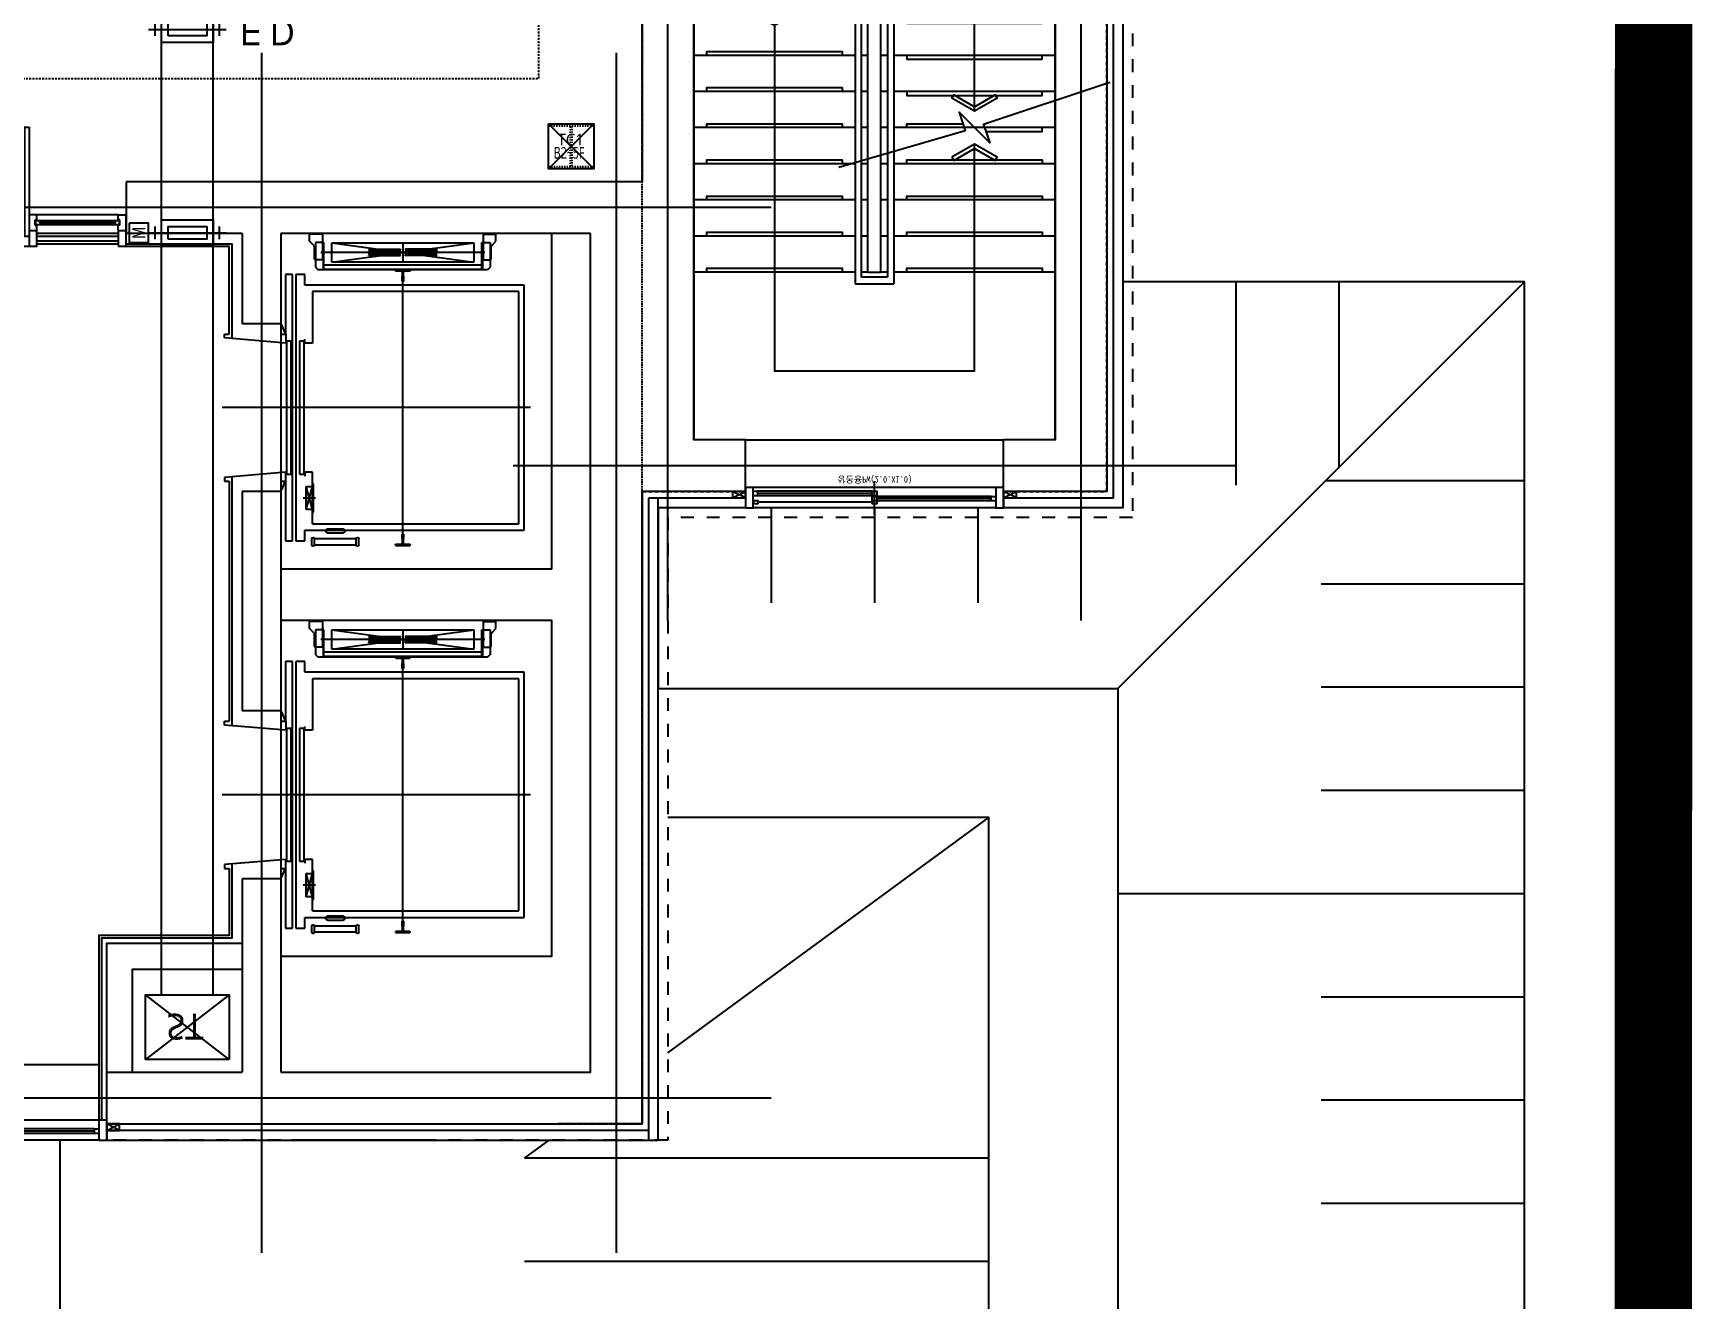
# Model space of a CAD drawing. Header units: millimetres. Extents: x 13515 to 183937, y -33900 to -660.
# Drawn here: x 121826.3 to 122027.7, y -20873.1 to -20719.5 of the extents above; entities that cross this region are included whole.
import ezdxf
from ezdxf.enums import TextEntityAlignment as Align

# ---------------------------------------------------------------- set-up
doc = ezdxf.new("R2010")
doc.units = ezdxf.units.MM
doc.header["$LTSCALE"] = 100
doc.header["$MEASUREMENT"] = 0
doc.header["$PDSIZE"] = -10
for name, pattern in [('-HID', [2.5, 1.5, -1]), ('HID', [2.5, 1.5, -1]), ('HIDDEN', [2, 1, -1]), ('HIDDEN2', [0.1875, 0.125, -0.0625])]:
    doc.linetypes.add(name, pattern=pattern)
doc.layers.get('0').update_dxf_attribs({"linetype": 'CONTINUOUS'})
doc.layers.get('Defpoints').update_dxf_attribs({"color": 171, "linetype": 'CONTINUOUS'})
for name, color, linetype in [('000사면검토', 252, 'CONTINUOUS'), ('CON', 2, 'CONTINUOUS'), ('DOOR', 4, 'CONTINUOUS'), ('DOOR ELE', 253, 'CONTINUOUS'), ('DOOR(OPEN ELE)', 5, 'CONTINUOUS'), ('ELE9', 9, 'CONTINUOUS'), ('ELEV', 253, 'CONTINUOUS'), ('HID', 8, 'HIDDEN'), ('HID-CON', 251, '-HID'), ('STAIR', 4, 'CONTINUOUS'), ('STAIR(ETC)', 8, 'CONTINUOUS'), ('STEEL', 5, 'CONTINUOUS'), ('SYM(STAIR)', 251, 'CONTINUOUS'), ('WIN', 4, 'CONTINUOUS'), ('WIN-ETC', 1, 'CONTINUOUS'), ('WIN-G', 252, 'CONTINUOUS'), ('WIN2', 5, 'CONTINUOUS'), ('계단-논슬립', 252, 'CONTINUOUS')]:
    doc.layers.add(name, color=color, linetype=linetype)
doc.layers.add('기계 전기 소방', color=254, linetype='CONTINUOUS', plot=False)
doc.styles.add('CGS', font='cgse', dxfattribs={"bigfont": 'cgs'})
doc.styles.add('TE', font='malgun_0.ttf')
doc.styles.add('나눔바른고딕', font='NanumBarunGothic.ttf')
doc.styles.add('돋움체', font='')
doc.styles.add('돋음', font='', dxfattribs={"height": 3})
doc.styles.get('돋움체').set_extended_font_data('DotumChe')
doc.styles.get('돋음').set_extended_font_data('Dotum')
doc.dimstyles.new('NDIM 1200', dxfattribs={"dimscale": 75, "dimtxt": 3, "dimasz": 1, "dimexe": 2, "dimexo": 2, "dimgap": 1, "dimtad": 1, "dimdec": 0, "dimdsep": 46, "dimtxsty": 'CGS', "dimblk": 'DOT0', "dimcen": 1, "dimdle": 8, "dimclrd": 256, "dimclre": 256, "dimclrt": 256, "dimadec": 0, "dimazin": 0, "dimtfac": 1, "dimtdec": 0, "dimtix": 1, "dimtmove": 2, "dimatfit": 3, "dimldrblk": 'DOT0', "dimfxl": 1, "dimtolj": 1, "dimtzin": 0, "dimlwd": -1, "dimlwe": -1, "dimarcsym": 0})

# ---------------------------------------------------------------- blocks, each defined once
blk = doc.blocks.new('사면검토-20220706')
at = {"layer": '000사면검토', "linetype": 'Continuous'}
for p, q in [((5000, 6125), (5000, 4550)), ((5800, 6125), (5800, 4688)), ((7237, 4583), (5695, 4583)), ((1400, 4375), (1400, 3638)), ((2200, 4375), (2200, 3638)), ((3000, 4375), (3000, 3638)), ((3800, 4375), (3800, 3638)), ((7237, 3783), (5662, 3783)), ((7237, 2983), (5662, 2983)), ((7237, 2183), (5662, 2183)), ((7237, 1383), (4087, 1383)), ((7237, 583), (5662, 583)), ((7237, -217), (5662, -217)), ((3087, -665), (-513, -665)), ((7237, -1017), (5662, -1017)), ((3087, -1465), (-513, -1465))]:
    blk.add_line(p, q, dxfattribs=at)
for points in [[(8234, -8769), (8236, -5619), (7237, -5618), (7237, 6125), (4125, 6125), (4125, 4375), (525, 4375), (525, 2975), (4087, 2975), (4087, -8766), (8236, -8769)], [(4087, 2975), (7237, 6125)], [(-4113, -10265), (3087, -10265), (3087, 1975), (600, 1975)], [(600, 151), (3087, 1975)], [(-4113, -525), (-4113, -10260)], [(-513, -665), (-322, -525)]]:
    blk.add_lwpolyline(points, dxfattribs=at)
blk = doc.blocks.new('TC1-HID')
at = {"layer": 'Defpoints', "ltscale": 0.1}
for p, q in [((-175, -175), (175, 175)), ((175, -175), (-175, 175))]:
    blk.add_line(p, q, dxfattribs=at)
at = {"layer": 'Defpoints'}
blk.add_line((-6, 0), (6, 0), dxfattribs=at)
at = {"layer": 'Defpoints', "ltscale": 0.1}
blk.add_lwpolyline([(-175, 175), (175, 175), (175, -175), (-175, -175)], close=True, dxfattribs=at)
at = {"layer": 'HID', "ltscale": 0.1}
blk.add_lwpolyline([(175, -156), (175, -175), (-175, -175), (-175, -156), (-6, -156), (-6, 156), (-175, 156), (-175, 175), (175, 175), (175, 156), (6, 156), (6, -156)], close=True, dxfattribs=at)
at = {"layer": 'Defpoints', "ltscale": 0.1, "style": 'TE'}
blk.add_text('TC1', height=90, dxfattribs=at).set_placement((-4, -20), align=Align.BOTTOM_CENTER)
at = {"layer": 'Defpoints', "ltscale": 0.1, "style": 'TE', "width": 0.7}
blk.add_text('B2~5F', height=90, dxfattribs=at).set_placement((-135, -50), align=Align.MIDDLE_LEFT)
blk = doc.blocks.new('TC1-HID PLAN')
at = {"layer": 'HID'}
blk.add_blockref('TC1-HID', (0, -97675), dxfattribs=at)
blk = doc.blocks.new('A$C113b3fc0')
at = {"layer": 'DOOR'}
for points in [[(750, 0), (750, 849), (785, 849), (785, 0)], [(2450, 0), (2450, 849), (2415, 849), (2415, 0)], [(785, 0), (750, 0)], [(2415, 0), (2450, 0)]]:
    blk.add_lwpolyline(points, dxfattribs=at)
at = {"layer": 'DOOR ELE', "ltscale": 0.05}
for points in [[(750, 924), (2450, 924)], [(785, 774), (2415, 774)]]:
    blk.add_lwpolyline(points, dxfattribs=at)
at = {"layer": 'DOOR(OPEN ELE)', "linetype": 'HID', "ltscale": 0.05}
for centre, start, end in [((750, 849), 272.3599, 0), ((2450, 849), 180, 267.6401)]:
    blk.add_arc(centre, 850, start, end, dxfattribs=at)
at = {"layer": 'Defpoints', "style": '나눔바른고딕'}
blk.add_text('FSD-1800', height=100, rotation=180, dxfattribs=at).set_placement((1958, 884))
at = {"color": 8}
for points in [[(0, 804), (0, 679), (750, 679), (750, 804)], [(3200, 804), (3200, 679), (2450, 679), (2450, 804)]]:
    blk.add_wipeout(points, dxfattribs=at).dxf.layer = 'WIN'
at = {"layer": 'WIN'}
for p, q in [((0, 804), (0, 679)), ((60, 804), (60, 760)), ((690, 804), (690, 760)), ((750, 679), (750, 804)), ((2450, 679), (2450, 804)), ((2510, 804), (2510, 760)), ((3140, 804), (3140, 760)), ((3200, 804), (3200, 679)), ((60, 679), (0, 679)), ((47, 760), (47, 720)), ((47, 760), (60, 760)), ((47, 720), (60, 720)), ((88, 755), (50, 755)), ((50, 755), (50, 725)), ((88, 725), (50, 725)), ((60, 720), (60, 679)), ((60, 679), (690, 679)), ((662, 755), (88, 755)), ((662, 725), (88, 725)), ((700, 755), (662, 755)), ((700, 725), (662, 725)), ((703, 760), (690, 760)), ((703, 720), (690, 720)), ((690, 720), (690, 679)), ((690, 679), (750, 679)), ((700, 755), (700, 725)), ((703, 760), (703, 720)), ((2510, 679), (2450, 679)), ((2497, 760), (2497, 720)), ((2497, 760), (2510, 760)), ((2497, 720), (2510, 720)), ((2500, 755), (2500, 725)), ((2500, 755), (2538, 755)), ((2500, 725), (2538, 725)), ((2510, 720), (2510, 679)), ((3140, 679), (2510, 679)), ((2538, 755), (3112, 755)), ((2538, 725), (3112, 725)), ((3112, 755), (3150, 755)), ((3112, 725), (3150, 725)), ((3153, 760), (3140, 760)), ((3153, 720), (3140, 720)), ((3140, 720), (3140, 679)), ((3140, 679), (3200, 679)), ((3150, 755), (3150, 725)), ((3153, 760), (3153, 720))]:
    blk.add_line(p, q, dxfattribs=at)
at = {"layer": 'WIN', "color": 8}
for p, q in [((88, 745), (82, 743)), ((82, 743), (82, 737)), ((88, 735), (82, 737)), ((84, 742), (84, 738)), ((84, 742), (666, 742)), ((84, 738), (666, 738)), ((88, 755), (88, 745)), ((88, 735), (88, 725)), ((662, 755), (662, 745)), ((662, 745), (668, 743)), ((662, 735), (668, 737)), ((662, 735), (662, 725)), ((666, 742), (666, 738)), ((668, 743), (668, 737)), ((2538, 745), (2532, 743)), ((2532, 743), (2532, 737)), ((2538, 735), (2532, 737)), ((3116, 742), (2534, 742)), ((2534, 742), (2534, 738)), ((3116, 738), (2534, 738)), ((2538, 755), (2538, 745)), ((2538, 735), (2538, 725)), ((3112, 755), (3112, 745)), ((3112, 745), (3118, 743)), ((3112, 735), (3118, 737)), ((3112, 735), (3112, 725)), ((3116, 742), (3116, 738)), ((3118, 743), (3118, 737))]:
    blk.add_line(p, q, dxfattribs=at)
for centre, start, end in [((88, 740), 19.4712, 90), ((88, 740), 270, 340.5288), ((662, 740), 90, 160.5288), ((662, 740), 199.4712, 270), ((2538, 740), 19.4712, 90), ((2538, 740), 270, 340.5288), ((3112, 740), 90, 160.5288), ((3112, 740), 199.4712, 270)]:
    blk.add_arc(centre, 6, start, end, dxfattribs=at)
at = {"ltscale": 0.1}
for points in [[(0, 804), (750, 804), (750, 924), (0, 924)], [(3200, 804), (2450, 804), (2450, 924), (3200, 924)]]:
    blk.add_wipeout(points, dxfattribs=at).dxf.layer = 'WIN-G'
at = {"layer": 'WIN', "ltscale": 0.1}
for points in [[(60, 924), (0, 924), (0, 804), (60, 804)], [(750, 924), (690, 924), (690, 804), (750, 804)], [(2450, 924), (2510, 924), (2510, 804), (2450, 804)], [(3140, 924), (3200, 924), (3200, 804), (3140, 804)]]:
    blk.add_lwpolyline(points, close=True, dxfattribs=at)
at = {"layer": 'WIN-G'}
for p, q in [((690, 906), (60, 906)), ((2510, 906), (3140, 906)), ((690, 882), (60, 882)), ((690, 846), (60, 846)), ((690, 822), (60, 822)), ((2510, 882), (3140, 882)), ((2510, 846), (3140, 846)), ((2510, 822), (3140, 822))]:
    blk.add_line(p, q, dxfattribs=at)
blk = doc.blocks.new('DOT0')
blk.add_line((-3, 0), (3, 0))
at = {"color": 6}
blk.add_circle((0, 0), 0.75, dxfattribs=at)
blk = doc.blocks.new('*D66')
at = {"layer": 'Defpoints', "ltscale": 0.4, "transparency": 16777216}
for p, q in [((150, 1516), (150, 1059)), ((2750, 1516), (2750, 1059)), ((200, 1159), (2700, 1159))]:
    blk.add_line(p, q, dxfattribs=at)
at = {"layer": 'Defpoints', "color": 0, "ltscale": 0.4, "transparency": 16777216}
for p in [(150, 1616), (2750, 1616), (2750, 1159)]:
    blk.add_point(p, dxfattribs=at)
at = {"layer": 'Defpoints', "ltscale": 0.4, "transparency": 16777216, "xscale": 50, "yscale": 50, "zscale": 50, "rotation": 180}
blk.add_blockref('DOT0', (150, 1159), dxfattribs=at)
at = {"layer": 'Defpoints', "ltscale": 0.4, "transparency": 16777216, "xscale": 50, "yscale": 50, "zscale": 50}
blk.add_blockref('DOT0', (2750, 1159), dxfattribs=at)
at = {"layer": 'Defpoints', "ltscale": 0.4, "transparency": 16777216, "insert": (1450, 1284), "char_height": 150, "attachment_point": 5, "style": 'CGS'}
blk.add_mtext('\\A1;2600', dxfattribs=at)
blk = doc.blocks.new('*D67')
at = {"layer": 'Defpoints', "ltscale": 0.4, "transparency": 16777216}
for p, q in [((1431, 2535), (2081, 2535)), ((1981, 485), (1981, 2485)), ((1431, 435), (2081, 435))]:
    blk.add_line(p, q, dxfattribs=at)
at = {"layer": 'Defpoints', "color": 0, "ltscale": 0.4, "transparency": 16777216}
for p in [(1331, 2535), (1981, 2535), (1331, 435)]:
    blk.add_point(p, dxfattribs=at)
at = {"layer": 'Defpoints', "ltscale": 0.4, "transparency": 16777216, "xscale": 50, "yscale": 50, "zscale": 50}
for p, rotation in [((1981, 2535), 90), ((1981, 435), 270)]:
    blk.add_blockref('DOT0', p, dxfattribs=dict(at, rotation=rotation))
at = {"layer": 'Defpoints', "ltscale": 0.4, "transparency": 16777216, "insert": (1856, 1485), "char_height": 150, "attachment_point": 5, "rotation": 90, "style": 'CGS'}
blk.add_mtext('\\A1;2100', dxfattribs=at)
blk = doc.blocks.new('A$C0a9799ad')
at = {"layer": '기계 전기 소방', "ltscale": 0.1}
h = blk.add_hatch(dxfattribs=at)
h.set_pattern_fill('_USER', color=256, scale=50, angle=540, pattern_type=0)
h.set_pattern_definition([(180, (-1193073.36, 30212339.483), (-4e-14, -50), [])])
h.paths.add_polyline_path([(5420, -6312), (5420, -6762), (5720, -6762), (5720, -6312)])
for p, q in [((2095, 1876), (1095, 1276)), ((2095, 1276), (1095, 1876)), ((2289, 1805), (2351, 1805)), ((2320, 1844), (2320, 1355)), ((5895, 1876), (5245, 1376)), ((5895, 1376), (5245, 1876)), ((2490, 1715), (2441, 1697)), ((2445, 1686), (2651, 1761)), ((2498, 1693), (2449, 1675)), ((2498, 1594), (2445, 1594)), ((2445, 1582), (2747, 1582)), ((2498, 1570), (2445, 1570)), ((2490, 1449), (2441, 1467)), ((2445, 1478), (2653, 1402)), ((2498, 1471), (2449, 1489)), ((2289, 1355), (2351, 1355)), ((5370, 1376), (5370, -6871)), ((5770, 1376, 0), (5770, -6871)), ((5770, -6871), (5370, -6871))]:
    blk.add_line(p, q, dxfattribs=at)
for points in [[(1095, 1876), (2095, 1876), (2095, 1276), (1095, 1276)], [(2283, 1917), (2283, 1844), (2357, 1844), (2357, 1917)], [(5895, 1876), (5245, 1876), (5245, 1376), (5895, 1376)], [(2351, 1426), (2351, 1734), (2289, 1734), (2289, 1426)], [(5370, -6005), (5370, -6205), (5770, -6205), (5770, -6005)], [(5420, -6055), (5420, -6155), (5720, -6155), (5720, -6055)], [(5420, -6312), (5420, -6762), (5720, -6762), (5720, -6312)]]:
    blk.add_lwpolyline(points, close=True, dxfattribs=at)
for points in [[(2425, 1781), (2425, 1381), (2195, 1381), (2195, 1781), (2425, 1781)], [(2400, 1781), (2425, 1781), (2425, 1381), (2400, 1381), (2400, 1781)], [(2566, 1752), (2651, 1761), (2581, 1713), (2566, 1752)], [(2659, 1603), (2659, 1561), (2747, 1582), (2659, 1603)], [(2581, 1451), (2653, 1402), (2566, 1412), (2581, 1451)], [(5270, -6105), (5870, -6105)], [(5820, -6055), (5820, -6155)]]:
    blk.add_lwpolyline(points, dxfattribs=at)
at = {"layer": '기계 전기 소방', "ltscale": 0.1, "elevation": 0}
for points in [[(5120, -4604), (5120, -4454), (5270, -4454), (5270, -4604)], [(5370, -4429), (5370, -4629), (5770, -4629), (5770, -4429)], [(5420, -4479), (5420, -4579), (5720, -4579), (5720, -4479)]]:
    blk.add_lwpolyline(points, close=True, dxfattribs=at)
for points in [[(5320, -4479), (5320, -4579)], [(5820, -4479), (5820, -4579)], [(5270, -4529), (5870, -4529)], [(5320, -6055), (5320, -6155)]]:
    blk.add_lwpolyline(points, dxfattribs=at)
at = {"layer": 'Defpoints', "style": '나눔바른고딕'}
for p in [(1578, 1572), (5553, 1622)]:
    blk.add_text('ST', height=200, dxfattribs=at).set_placement(p, align=Align.MIDDLE_CENTER)
at = {"layer": '기계 전기 소방', "ltscale": 0.1, "style": '돋음', "text_generation_flag": 2, "width": 0.8}
blk.add_text('M', height=61.3, rotation=180, dxfattribs=at).set_placement((2320, 1883), align=Align.MIDDLE_CENTER)
at = {"layer": '기계 전기 소방', "ltscale": 0.1, "style": '돋음', "width": 0.85}
blk.add_text('M', height=100, rotation=90, dxfattribs=at).set_placement((5194, -4529, 0), align=Align.MIDDLE_CENTER)
at = {"layer": '기계 전기 소방', "ltscale": 0.1, "style": '돋음'}
blk.add_text('F.D', height=200, dxfattribs=at).set_placement((6190, -6082, 0), align=Align.MIDDLE_CENTER)
blk = doc.blocks.new('A$C3a777027')
at = {"layer": 'WIN', "color": 8}
for p, q in [((100, 125), (0, 175)), ((0, 125), (100, 175)), ((2700, 125), (2600, 175)), ((2600, 125), (2700, 175))]:
    blk.add_line(p, q, dxfattribs=at)
for points in [[(0, 125), (100, 125), (100, 175), (0, 175)], [(2600, 125), (2700, 125), (2700, 175), (2600, 175)]]:
    blk.add_lwpolyline(points, close=True, dxfattribs=at)
at = {"layer": 'WIN', "ltscale": 0.1}
for points in [[(100, 50), (160, 50), (160, 205), (100, 205)], [(160, 142), (160, 177), (195, 177), (195, 142)], [(1333, 142), (1333, 177), (1368, 177), (1368, 142)], [(1333, 102), (1333, 137), (1368, 137), (1368, 102)], [(2505, 102), (2505, 137), (2540, 137), (2540, 102)], [(2540, 50), (2600, 50), (2600, 205), (2540, 205)], [(160, 82), (200, 82), (200, 102), (160, 102)], [(1330, 82), (1370, 82), (1370, 102), (1330, 102)]]:
    blk.add_lwpolyline(points, close=True, dxfattribs=at)
at = {"layer": 'WIN-ETC', "ltscale": 0.1}
blk.add_lwpolyline([(1350, 0), (1350, 255)], dxfattribs=at)
at = {"layer": 'WIN-G', "ltscale": 0.1}
for points in [[(1333, 177), (195, 177)], [(1333, 160), (195, 160)], [(1333, 142), (195, 142)], [(2505, 137), (1368, 137)], [(1330, 92), (200, 92)], [(2505, 120), (1368, 120)], [(2505, 102), (1368, 102)]]:
    blk.add_lwpolyline(points, dxfattribs=at)
at = {"layer": 'WIN2', "ltscale": 0.1}
for points in [[(2540, 205), (160, 205)], [(2540, 50), (160, 50)]]:
    blk.add_lwpolyline(points, dxfattribs=at)
at = {"layer": 'Defpoints', "style": '돋움체'}
blk.add_text('상온용PW(2.5.X2.0)', height=50, rotation=180, dxfattribs=at).set_placement((1352, 309), align=Align.BOTTOM_CENTER)
blk = doc.blocks.new('A$C3FCE25B5')
at = {"layer": 'STAIR'}
for p, q in [((1350, 1300), (1350, 3820)), ((1450, 1300), (1450, 3820)), ((2800, 3820), (1550, 3820)), ((1500, 3540), (1450, 3540)), ((2800, 3540), (1550, 3540)), ((1250, 3260), (0, 3260)), ((1350, 3260), (1300, 3260)), ((1500, 3260), (1450, 3260)), ((2800, 3260), (1550, 3260)), ((1250, 2980), (0, 2980)), ((1350, 2980), (1300, 2980)), ((1500, 2980), (1450, 2980)), ((2800, 2980), (1550, 2980)), ((1250, 2700), (0, 2700)), ((1350, 2700), (1300, 2700)), ((1500, 2700), (1450, 2700)), ((2800, 2700), (1550, 2700)), ((1250, 2420), (0, 2420)), ((1350, 2420), (1300, 2420)), ((1500, 2420), (1450, 2420)), ((2800, 2420), (1550, 2420)), ((1250, 2140), (0, 2140)), ((1350, 2140), (1300, 2140)), ((1500, 2140), (1450, 2140)), ((2800, 2140), (1550, 2140)), ((1250, 1860), (0, 1860)), ((1350, 1860), (1300, 1860)), ((1500, 1860), (1450, 1860)), ((2800, 1860), (1550, 1860)), ((1250, 1580), (0, 1580)), ((1350, 1580), (1300, 1580)), ((1500, 1580), (1450, 1580)), ((2800, 1580), (1550, 1580)), ((1250, 1300), (0, 1300)), ((1350, 1300), (1300, 1300)), ((1500, 1300), (1450, 1300)), ((2800, 1300), (1550, 1300))]:
    blk.add_line(p, q, dxfattribs=at)
for points in [[(1350, 3820), (1500, 3820)], [(1350, 1300), (1450, 1300)]]:
    blk.add_lwpolyline(points, dxfattribs=at)
at = {"layer": 'STAIR(ETC)'}
for p, q in [((1250, 3910), (1250, 1210)), ((1300, 3860), (1500, 3860)), ((1250, 1210), (1550, 1210)), ((1500, 1260), (1300, 1260))]:
    blk.add_line(p, q, dxfattribs=at)
for points in [[(1250, 3910), (1550, 3910), (1550, 1210)], [(1300, 1260), (1300, 3860)], [(1500, 3860), (1500, 1260)]]:
    blk.add_lwpolyline(points, dxfattribs=at)
at = {"layer": 'SYM(STAIR)', "const_width": 50}
for points in [[(2200, 3820, 1), (2150, 3820, 1)], [(650, 3260, 1), (600, 3260, 1)]]:
    blk.add_lwpolyline(points, format="xyb", close=True, dxfattribs=at)
at = {"layer": 'SYM(STAIR)'}
for points in [[(2175, 2548), (2175, 3820)], [(625, 3260), (625, 535), (2175, 535), (2175, 2292)], [(3225, 2769), (2246, 2444), (2293, 2301), (2057, 2539), (2104, 2396), (1125, 2110)]]:
    blk.add_lwpolyline(points, dxfattribs=at)
for points in [[(2000, 2649), (2014, 2674), (2175, 2581), (2336, 2674), (2350, 2649), (2175, 2548)], [(2000, 2191), (2014, 2166), (2175, 2259), (2336, 2166), (2350, 2191), (2175, 2292)]]:
    blk.add_lwpolyline(points, close=True, dxfattribs=at)
at = {"layer": '계단-논슬립'}
for points in [[(1650, 3820), (1650, 3790), (2700, 3790), (2700, 3820)], [(1650, 3540), (1650, 3510), (2700, 3510), (2700, 3540)], [(100, 3260), (100, 3290), (1150, 3290), (1150, 3260)], [(1650, 3260), (1650, 3230), (2700, 3230), (2700, 3260)], [(100, 2980), (100, 3010), (1150, 3010), (1150, 2980)], [(1650, 2980), (1650, 2950), (2700, 2950), (2700, 2980)], [(100, 2700), (100, 2730), (1150, 2730), (1150, 2700)], [(1650, 2700), (1650, 2670), (2700, 2670), (2700, 2700)], [(100, 2420), (100, 2450), (1150, 2450), (1150, 2420)], [(1650, 2420), (1650, 2450), (2086, 2450)], [(2264, 2390), (2700, 2390), (2700, 2420)], [(100, 2140), (100, 2170), (1150, 2170), (1150, 2140)], [(1650, 2140), (1650, 2170), (2700, 2170), (2700, 2140)], [(100, 1860), (100, 1890), (1150, 1890), (1150, 1860)], [(1650, 1860), (1650, 1890), (2700, 1890), (2700, 1860)], [(100, 1580), (100, 1610), (1150, 1610), (1150, 1580)], [(1650, 1580), (1650, 1610), (2700, 1610), (2700, 1580)], [(100, 1300), (100, 1330), (1150, 1330), (1150, 1300)], [(1650, 1300), (1650, 1330), (2700, 1330), (2700, 1300)]]:
    blk.add_lwpolyline(points, dxfattribs=at)
blk = doc.blocks.new('A$Cef4cc3c7')
at = {"layer": 'HID-CON', "ltscale": 0.1}
blk.add_lwpolyline([(301755, 98212), (301755, 99012), (309355, 99012), (309355, 102012), (310155, 102012)], dxfattribs=at)
blk = doc.blocks.new('A$Ca9cf91a4')
blk.add_wipeout([(13, 100), (13, 2100), (168, 2100), (168, 100)]).dxf.layer = 'WIN'
at = {"layer": 'WIN', "color": 8}
for p, q in [((93, 2100), (43, 2200)), ((93, 2200), (43, 2100)), ((93, 0), (43, 100)), ((93, 100), (43, 0))]:
    blk.add_line(p, q, dxfattribs=at)
for points in [[(93, 2200), (93, 2100), (43, 2100), (43, 2200)], [(93, 100), (93, 0), (43, 0), (43, 100)]]:
    blk.add_lwpolyline(points, close=True, dxfattribs=at)
at = {"layer": 'WIN', "ltscale": 0.1}
for points in [[(168, 2100), (168, 2040), (13, 2040), (13, 2100)], [(76, 2040), (41, 2040), (41, 2005), (76, 2005)], [(136, 2040), (136, 2000), (116, 2000), (116, 2040)], [(76, 1117), (41, 1117), (41, 1082), (76, 1082)], [(116, 1117), (81, 1117), (81, 1082), (116, 1082)], [(136, 1120), (136, 1080), (116, 1080), (116, 1120)], [(168, 160), (168, 100), (13, 100), (13, 160)], [(116, 195), (81, 195), (81, 160), (116, 160)]]:
    blk.add_lwpolyline(points, close=True, dxfattribs=at)
at = {"layer": 'WIN-ETC', "ltscale": 0.1}
blk.add_lwpolyline([(218, 1100), (-37, 1100)], dxfattribs=at)
at = {"layer": 'WIN-G', "ltscale": 0.1}
for points in [[(41, 1117), (41, 2005)], [(58, 1117), (58, 2005)], [(76, 1117), (76, 2005)], [(126, 1120), (126, 2000)], [(81, 195), (81, 1082)], [(98, 195), (98, 1082)], [(116, 195), (116, 1082)]]:
    blk.add_lwpolyline(points, dxfattribs=at)
at = {"layer": 'WIN2', "ltscale": 0.1}
for points in [[(13, 160), (13, 2040)], [(168, 160), (168, 2040)]]:
    blk.add_lwpolyline(points, dxfattribs=at)
at = {"layer": 'Defpoints', "style": '돋움체'}
blk.add_text('상온용PW(2.0.X1.0)', height=50, rotation=270, dxfattribs=at).set_placement((-90, 1098), align=Align.BOTTOM_CENTER)
blk = doc.blocks.new('A$C5d30824a')
at = {"layer": 'CON', "ltscale": 0.1}
for p, q in [((750, 435.4), (750, 135.4)), ((2050, 435.4), (2050, 135.4))]:
    blk.add_line(p, q, dxfattribs=at)
at = {"layer": 'Defpoints', "ltscale": 0.1}
blk.add_lwpolyline([(2750, 435.4), (150, 435.4), (150, 2535.4), (2750, 2535.4)], close=True, dxfattribs=at)
at = {"layer": 'ELEV'}
for p, q in [((450, 620.4), (450, 2320.4)), ((450, 2320.4), (2350, 2320.4)), ((1400, 2370.4), (1400, -20)), ((2350, 2320.4), (2350, 620.4)), ((500, 680.4), (500, 2280.4)), ((500, 2280.4), (2300, 2280.4)), ((2300, 2280.4), (2300, 680.4)), ((2545, 2057.4), (2550, 2065.4)), ((2550, 2065.4), (2642.2, 2065.4)), ((2655.7, 2070.7), (2663, 2077.4)), ((2663, 2077.4), (2690, 2102.4)), ((2690, 2102.4), (2750, 2102.4)), ((2755, 2072.4), (2739, 2072.4)), ((2744, 2002.4), (2744, 2102.4)), ((2750, 2102.4), (2750, 2002.4)), ((2488, 2057.4), (2468, 2037.4)), ((2468, 2037.4), (2468, 723.4)), ((2679, 1998.4), (2468, 1998.4)), ((2468, 1992.4), (2679, 1992.4)), ((2474, 768.4), (2474, 1992.4)), ((2679, 2057.4), (2488, 2057.4)), ((2505, 1992.4), (2505, 768.4)), ((2678, 830.4), (2528, 1930.4)), ((2678, 1930.4), (2528, 1930.4)), ((2528, 1930.4), (2528, 830.4)), ((2528, 830.4), (2678, 1930.4)), ((2545, 2057.4), (2545, 2057.4)), ((2545, 2002.4), (2545, 2057.4)), ((2675.4, 2002.4), (2545, 2002.4)), ((2603, 2016.4), (2603, 744.4)), ((2750, 2002.4), (2675.4, 2002.4)), ((2678, 830.4), (2678, 1930.4)), ((2679, 1992.4), (2679, 2057.4)), ((2755, 2037.4), (2739, 2037.4)), ((2578, 1642.9), (2578, 1397.9)), ((2578, 1642.9), (2581.5, 1642.9)), ((2578, 1642.9), (2581.5, 1642.9)), ((2578, 1642.9), (2581.5, 1642.9)), ((2578, 1642.9), (2581.5, 1642.9)), ((2581.5, 1642.9), (2581.5, 1397.9)), ((2581.5, 1642.9), (2582, 1639.9)), ((2581.5, 1642.9), (2582, 1639.9)), ((2588, 1640.4), (2591, 1640.4)), ((2588, 1640.4), (2591, 1640.4)), ((2588, 1640.4), (2588, 1400.4)), ((2588, 1640.4), (2594, 1640.4)), ((2588, 1640.4), (2594, 1640.4)), ((2594, 1640.4), (2594, 1400.4)), ((2600, 1640.4), (2600, 1400.4)), ((2606, 1640.4), (2600, 1640.4)), ((2606, 1640.4), (2600, 1640.4)), ((2606, 1640.4), (2603, 1640.4)), ((2606, 1640.4), (2603, 1640.4)), ((2606, 1640.4), (2606, 1400.4)), ((2618, 1640.4), (2612, 1640.4)), ((2612, 1640.4), (2612, 1400.4)), ((2612, 1640.4), (2612, 1400.4)), ((2618, 1640.4), (2615, 1640.4)), ((2618, 1640.4), (2618, 1400.4)), ((2624.5, 1642.9), (2624, 1639.9)), ((2624.5, 1642.9), (2624, 1639.9)), ((2628, 1642.9), (2624.5, 1642.9)), ((2628, 1642.9), (2624.5, 1642.9)), ((2624.5, 1642.9), (2624.5, 1397.9)), ((2628, 1642.9), (2624.5, 1642.9)), ((2628, 1642.9), (2624.5, 1642.9)), ((2628, 1642.9), (2628, 1397.9)), ((332, 1323.4), (332, 1437.4)), ((332, 1437.4), (337.2, 1437.4)), ((340.2, 1434.6), (342.7, 1389.9)), ((2457.3, 1389.9), (2459.8, 1434.6)), ((2462.8, 1437.4), (2468, 1437.4)), ((2468, 1437.4), (2468, 1323.4)), ((337.2, 1323.4), (332, 1323.4)), ((342.7, 1371), (340.2, 1326.3)), ((347.7, 1385.2), (379.8, 1385.2)), ((379.8, 1375.7), (347.7, 1375.7)), ((383, 1388.4), (383, 1388.4)), ((383, 1388.4), (420, 1388.4)), ((420, 1372.4), (383, 1372.4)), ((383, 1372.4), (383, 1372.4)), ((390.9, 1380.4), (2379.7, 1380.4)), ((420, 1388.4), (421, 1387.4)), ((421, 1373.4), (420, 1372.4)), ((421, 1387.4), (421, 1373.4)), ((2379, 1387.4), (2380, 1388.4)), ((2379, 1373.4), (2379, 1387.4)), ((2380, 1372.4), (2379, 1373.4)), ((2380, 1388.4), (2417, 1388.4)), ((2417, 1372.4), (2380, 1372.4)), ((2417, 1388.4), (2417, 1388.4)), ((2417, 1372.4), (2417, 1372.4)), ((2420.3, 1385.2), (2452.3, 1385.2)), ((2452.3, 1375.7), (2420.3, 1375.7)), ((2459.8, 1326.3), (2457.3, 1371)), ((2468, 1323.4), (2462.8, 1323.4)), ((2678.3, 1380.4), (2527.7, 1380.4)), ((2578, 1397.9), (2581.5, 1397.9)), ((2578, 1397.9), (2581.5, 1397.9)), ((2578, 1117.3), (2578, 1362.3)), ((2578, 1362.3), (2581.5, 1362.3)), ((2578, 1362.3), (2581.5, 1362.3)), ((2581.5, 1397.9), (2582, 1401)), ((2581.5, 1117.3), (2581.5, 1362.3)), ((2581.5, 1362.3), (2582, 1359.2)), ((2588, 1400.4), (2594, 1400.4)), ((2588, 1400.4), (2594, 1400.4)), ((2588, 1359.8), (2594, 1359.8)), ((2588, 1359.8), (2594, 1359.8)), ((2588, 1119.8), (2588, 1359.8)), ((2594, 1119.8), (2594, 1359.8)), ((2606, 1400.4), (2600, 1400.4)), ((2600, 1119.8), (2600, 1359.8)), ((2606, 1359.8), (2600, 1359.8)), ((2606, 1119.8), (2606, 1359.8)), ((2618, 1400.4), (2612, 1400.4)), ((2618, 1359.8), (2612, 1359.8)), ((2612, 1119.8), (2612, 1359.8)), ((2612, 1119.8), (2612, 1359.8)), ((2618, 1119.8), (2618, 1359.8)), ((2624.5, 1397.9), (2624, 1401)), ((2624.5, 1362.3), (2624, 1359.2)), ((2628, 1397.9), (2624.5, 1397.9)), ((2628, 1397.9), (2624.5, 1397.9)), ((2624.5, 1117.3), (2624.5, 1362.3)), ((2628, 1362.3), (2624.5, 1362.3)), ((2628, 1362.3), (2624.5, 1362.3)), ((2628, 1117.3), (2628, 1362.3)), ((337.5, 1040.6), (382.5, 1040.6)), ((2578, 1117.3), (2581.5, 1117.3)), ((2578, 1117.3), (2581.5, 1117.3)), ((2578, 1117.3), (2581.5, 1117.3)), ((2578, 1117.3), (2581.5, 1117.3)), ((2581.5, 1117.3), (2582, 1120.3)), ((2581.5, 1117.3), (2582, 1120.3)), ((2588, 1119.8), (2591, 1119.8)), ((2588, 1119.8), (2591, 1119.8)), ((2588, 1119.8), (2594, 1119.8)), ((2588, 1119.8), (2594, 1119.8)), ((2606, 1119.8), (2600, 1119.8)), ((2606, 1119.8), (2600, 1119.8)), ((2606, 1119.8), (2603, 1119.8)), ((2606, 1119.8), (2603, 1119.8)), ((2618, 1119.8), (2612, 1119.8)), ((2618, 1119.8), (2615, 1119.8)), ((2624.5, 1117.3), (2624, 1120.3)), ((2624.5, 1117.3), (2624, 1120.3)), ((2628, 1117.3), (2624.5, 1117.3)), ((2628, 1117.3), (2624.5, 1117.3)), ((2628, 1117.3), (2624.5, 1117.3)), ((2628, 1117.3), (2624.5, 1117.3)), ((337.5, 694.9), (337.5, 1019.9)), ((337.5, 1019.9), (382.5, 1019.9)), ((337.5, 1019.9), (337.5, 1017.9)), ((382.5, 1019.9), (382.5, 694.9)), ((382.5, 1019.9), (382.5, 1017.9)), ((382.5, 1019.9), (382.5, 1017.9)), ((427.5, 914.6), (427.5, 800.3)), ((461.8, 800.3), (461.8, 914.6)), ((2528, 830.4), (2678, 830.4)), ((337.5, 694.9), (337.5, 696.9)), ((337.5, 694.9), (382.5, 694.9)), ((337.5, 674.2), (382.5, 674.2)), ((382.5, 694.9), (382.5, 696.9)), ((382.5, 694.9), (382.5, 696.9)), ((500, 680.4), (900, 680.4)), ((590, 687.6), (810, 687.6)), ((590, 680.4), (590, 687.6)), ((810, 680.4), (590, 680.4)), ((610, 630.4), (790, 680.4)), ((610, 680.4), (790, 630.4)), ((790, 680.4), (610, 680.4)), ((610, 680.4), (610, 630.4)), ((700, 703.6), (700, 607.3)), ((790, 630.4), (790, 680.4)), ((810, 687.6), (810, 680.4)), ((900, 680.4), (900, 620.4)), ((2300, 680.4), (1900, 680.4)), ((1900, 680.4), (1900, 620.4)), ((2468, 768.4), (2679, 768.4)), ((2679, 762.4), (2468, 762.4)), ((2488, 703.4), (2468, 723.4)), ((2679, 703.4), (2488, 703.4)), ((2675.4, 758.4), (2545, 758.4)), ((2545, 758.4), (2545, 703.4)), ((2545, 703.4), (2545, 703.4)), ((2545, 703.4), (2550, 695.4)), ((2550, 695.4), (2642.2, 695.4)), ((2655.7, 690.1), (2663, 683.4)), ((2663, 683.4), (2690, 658.4)), ((2750, 758.4), (2675.4, 758.4)), ((2679, 768.4), (2679, 703.4)), ((2690, 658.4), (2750, 658.4)), ((2755, 723.4), (2739, 723.4)), ((2755, 688.4), (2739, 688.4)), ((2744, 758.4), (2744, 658.4)), ((2750, 658.4), (2750, 758.4)), ((368, 550.4), (368, 620.4)), ((368, 620.4), (450, 620.4)), ((2432, 550.4), (368, 550.4)), ((368, 470.4), (368, 525.4)), ((368, 525.4), (2432, 525.4)), ((610, 630.4), (790, 630.4)), ((900, 620.4), (870, 620.4)), ((885, 615.4), (1915, 615.4)), ((885, 580.4), (885, 615.4)), ((1915, 580.4), (885, 580.4)), ((885, 515.4), (1915, 515.4)), ((885, 480.4), (885, 515.4)), ((1900, 620.4), (1930, 620.4)), ((1915, 615.4), (1915, 580.4)), ((1915, 515.4), (1915, 480.4)), ((2350, 620.4), (2432, 620.4)), ((2432, 620.4), (2432, 550.4)), ((2432, 525.4), (2432, 470.4)), ((830, 470.4), (368, 470.4)), ((750, 435.4), (830, 470.4)), ((1915, 480.4), (885, 480.4)), ((2432, 470.4), (1970, 470.4)), ((2050, 435.4), (1970, 470.4))]:
    blk.add_line(p, q, dxfattribs=at)
for centre, radius, start, end in [((2642.2, 2085.4), 20, 270, 312.76883), ((2585, 1640.4), 3, 190.23668, 0), ((2585, 1640.4), 3, 190.23668, 0), ((2597, 1640.4), 3, 180, 0), ((2597, 1640.4), 3, 180, 0), ((2609, 1640.4), 3, 180, 0), ((2609, 1640.4), 3, 180, 0), ((2621, 1640.4), 3, 180, 349.76332), ((2621, 1640.4), 3, 180, 349.76332), ((337.2, 1434.4), 3, 3.2861, 90), ((2462.8, 1434.4), 3, 90, 176.7139), ((337.2, 1326.4), 3, 270, 356.7139), ((347.7, 1390.2), 5, 183.2861, 270), ((347.7, 1370.7), 5, 90, 176.7139), ((379.8, 1388.4), 3.25, 270, 0), ((379.8, 1372.4), 3.25, 0, 90), ((2420.3, 1388.4), 3.25, 180, 270), ((2420.3, 1372.4), 3.25, 90, 180), ((2452.3, 1390.2), 5, 270, 356.7139), ((2452.3, 1370.7), 5, 3.2861, 90), ((2462.8, 1326.4), 3, 183.2861, 270), ((2585, 1400.4), 3, 0, 169.76332), ((2585, 1359.8), 3, 190.23668, 0), ((2597, 1400.4), 3, 0, 180), ((2597, 1359.8), 3, 180, 0), ((2609, 1400.4), 3, 0, 180), ((2609, 1359.8), 3, 180, 0), ((2621, 1400.4), 3, 10.23668, 180), ((2621, 1359.8), 3, 180, 349.76332), ((337.5, 1029.3), 11.3, 90, 270), ((382.5, 1029.3), 11.3, 270, 90), ((2585, 1119.8), 3, 0, 169.76332), ((2585, 1119.8), 3, 0, 169.76332), ((2597, 1119.8), 3, 0, 180), ((2597, 1119.8), 3, 0, 180), ((2609, 1119.8), 3, 0, 180), ((2609, 1119.8), 3, 0, 180), ((2621, 1119.8), 3, 10.23668, 180), ((2621, 1119.8), 3, 10.23668, 180), ((444.7, 914.6), 17.1, 0, 180), ((444.7, 800.3), 17.1, 180, 0), ((337.5, 685.6), 11.3, 90, 270), ((382.5, 685.6), 11.3, 270, 90), ((2642.2, 675.4), 20, 47.23117, 90)]:
    blk.add_arc(centre, radius, start, end, dxfattribs=at)
at = {"layer": 'STEEL', "ltscale": 5}
for p, q in [((830, 435.4), (830, 474.4)), ((830, 474.4), (900, 474.4)), ((900, 474.4), (860, -1.6)), ((1970, 474.4), (1900, 474.4)), ((1900, 474.4), (1940, -1.6)), ((1970, 435.4), (1970, 474.4)), ((830, -1.6), (830, 35.4)), ((1970, -1.6), (1970, 35.4)), ((860, -1.6), (830, -1.6)), ((1940, -1.6), (1970, -1.6))]:
    blk.add_line(p, q, dxfattribs=at)
at = {"layer": 'Defpoints', "ltscale": 0.4}
dim = blk.add_linear_dim(base=(1980.7, 2535.4), p1=(1330.7, 435.4), p2=(1330.7, 2535.4), angle=90, dimstyle='NDIM 1200', override={"dimscale": 50, "dimclrd": 256, "dimclre": 256, "dimclrt": 256}, dxfattribs=at)
dim.commit()
dim.dimension.update_dxf_attribs({"geometry": '*D67', "text_midpoint": (1855.7, 1485.4)})
dim = blk.add_linear_dim(base=(2750, 1158.8), p1=(150, 1616), p2=(2750, 1616), dimstyle='NDIM 1200', override={"dimscale": 50, "dimclrd": 256, "dimclre": 256, "dimclrt": 256}, dxfattribs=at)
dim.commit()
dim.dimension.update_dxf_attribs({"geometry": '*D66', "text_midpoint": (1450, 1283.8)})
blk = doc.blocks.new('FGHJ')
at = {"layer": 'ELE9', "ltscale": 0.1}
for p, q in [((37207749.1, -34403.7), (37207749.1, -26203.7)), ((37210949.1, -26203.7), (37210949.1, -34403.7)), ((37204599.1, -30003.7), (37204599.1, -39303.7)), ((37207349.1, -39303.7), (37207349.1, -30003.7)), ((37204449.1, -31403.7), (37204449.1, -32103.7)), ((37207149.1, -31403.7), (37204749.1, -31403.7)), ((37204749.1, -31403.7), (37204749.1, -32103.7)), ((37212149.1, -33203.7), (37206549.1, -33203.7)), ((37203399.1, -37903.7), (37204449.1, -37903.7)), ((37208549.1, -38103.7), (37195349.1, -38103.7))]:
    blk.add_line(p, q, dxfattribs=at)
at = {"layer": 'ELE9', "ltscale": 1000}
for p, q in [((37208349.1, -33003.7), (37207949.1, -33003.7)), ((37210749.1, -33003.7), (37210349.1, -33003.7))]:
    blk.add_line(p, q, dxfattribs=at)
at = {"layer": 'ELE9', "color": 30, "linetype": 'Continuous'}
blk.add_line((37205884.6, -38428.7), (37204834.6, -38428.5), dxfattribs=at)
at = {"layer": 'ELE9', "linetype": 'HIDDEN2'}
blk.add_lwpolyline([(37203399.1, -38303.7), (37207549.1, -38303.7), (37207549.1, 67646.3)], dxfattribs=at)
at = {"layer": 'ELE9', "linetype": '-HID', "ltscale": 0.2}
for points in [[(37207549.1, -38303.7), (37207549.1, -33403.7), (37211149.1, -33403.7), (37211149.1, -27403.7)], [(37206899.1, -38303.7), (37207549.1, -38303.7)]]:
    blk.add_lwpolyline(points, dxfattribs=at)
at = {"layer": 'ELE9'}
blk.add_lwpolyline([(37208349.1, -33003.7), (37207949.1, -33003.7), (37207949.1, -27603.7), (37210749.1, -27603.7), (37210749.1, -33003.7), (37210349.1, -33003.7)], dxfattribs=at)
at = {"layer": 'ELE9', "ltscale": 1000}
for points in [[(37207949.1, -28903.7), (37207949.1, -33003.7)], [(37210749.1, -33003.7), (37210749.1, -28903.7)], [(37210749.1, -33003.7), (37210749.1, -28903.7)], [(37203399.1, -38303.7), (37203399.1, -37903.7)], [(37203399.1, -38303.7), (37206899.1, -38303.7)]]:
    blk.add_lwpolyline(points, dxfattribs=at)
at = {"layer": 'ELE9', "ltscale": 0.1}
for points in [[(37211199.1, -28903.7), (37211199.1, -33453.7), (37210349.1, -33453.7)], [(37211274.1, -28903.7), (37211274.1, -33528.7), (37210349.1, -33528.7)], [(37211149.1, -28903.7), (37211149.1, -33403.7), (37210349.1, -33403.7)], [(37204749.1, -37903.7), (37207149.1, -37903.7), (37207149.1, -31403.7)], [(37208349.1, -33003.7), (37210349.1, -33003.7)], [(37204349.1, -33323.7), (37204349.1, -35183.7)], [(37204369.1, -33288.9), (37204369.1, -35218.5)], [(37204449.1, -33403.7), (37204449.1, -35103.7)], [(37204749.1, -33403.7), (37204749.1, -35103.7)], [(37208349.1, -33403.7), (37207549.1, -33403.7), (37207549.1, -38303.7), (37206899.1, -38303.7)], [(37207599.1, -33453.7), (37207599.1, -38428.7)], [(37208349.1, -33453.7), (37207599.1, -33453.7)], [(37207674.1, -38428.7), (37207674.1, -33453.7)], [(37208349.1, -33528.7), (37207674.1, -33528.7)], [(37204369.1, -36288.9), (37204369.1, -36863.7), (37203359.1, -36863.7), (37203359.1, -38273.7)], [(37204349.1, -36323.7), (37204349.1, -36843.7), (37203339.1, -36843.7), (37203339.1, -38273.7)], [(37204449.1, -36403.7), (37204449.1, -37903.7)], [(37204749.1, -36403.7), (37204749.1, -37903.7)], [(37203399.1, -37903.7), (37203399.1, -36903.7), (37204449.1, -36903.7)], [(37203599.1, -37903.7), (37203599.1, -37103.7), (37204449.1, -37103.7)], [(37200959.1, -37843.7), (37203339.1, -37843.7)], [(37203399.1, -38353.7), (37203399.1, -38428.7)], [(37207599.1, -38353.7), (37203399.1, -38353.7)], [(37203399.1, -38428.7), (37207674.1, -38428.7)]]:
    blk.add_lwpolyline(points, dxfattribs=at)
at = {"layer": 'ELE9'}
for name, p in [('TC1-HID PLAN', (37206999.1, 66946.3)), ('사면검토-20220706', (37207149.1, -37903.7))]:
    blk.add_blockref(name, p, dxfattribs=at)
at = {"layer": 'ELE9', "ltscale": 0.1}
for name, p in [('A$C3FCE25B5', (37207949.1, -33003.7)), ('A$C3a777027', (37200799.1, -38478.7))]:
    blk.add_blockref(name, p, dxfattribs=at)
at = {"layer": 'ELE9', "ltscale": 0.1, "xscale": -1, "rotation": 270}
for p in [(37204313.6, -34153.7), (37204313.6, -37153.7)]:
    blk.add_blockref('A$C5d30824a', p, dxfattribs=at)
at = {"layer": 'ELE9', "ltscale": 0.1, "xscale": -1, "rotation": 180}
blk.add_blockref('A$C113b3fc0', (37200349.1, -30579.4), dxfattribs=at)
at = {"layer": 'ELE9', "ltscale": 0.1}
for p, q in [((37208549.1, -31203.7), (37195349.1, -31203.7)), ((37204449.1, -31403.7), (37203549.1, -31403.7))]:
    blk.add_line(p, q, dxfattribs=at)
at = {"layer": 'ELE9', "ltscale": 10, "const_width": 600}
blk.add_lwpolyline([(37006864.8, -50949.1), (37215384.5, -50949.1), (37215399.1, 71596.3), (37112506, 71586.4)], dxfattribs=at)
at = {"layer": 'ELE9', "ltscale": 1000}
blk.add_lwpolyline([(37207549.1, -28903.7), (37207549.1, -31003.7), (37203549.1, -31003.7)], dxfattribs=at)
at = {"layer": 'ELE9', "ltscale": 0.1}
for points in [[(37203549.1, -31003.7), (37203549.1, -31403.7)], [(37204349.1, -32183.7), (37204349.1, -31503.7), (37203549.1, -31503.7), (37203549.1, -31483.7), (37204369.1, -31483.7), (37204369.1, -32218.5)]]:
    blk.add_lwpolyline(points, dxfattribs=at)
blk.add_blockref('A$Cef4cc3c7', (36897394.1, -129215.8), dxfattribs=at)
at = {"layer": 'ELE9', "ltscale": 0.1, "xscale": -1, "rotation": 180}
blk.add_blockref('A$C0a9799ad', (37198454.5, -35928.1), dxfattribs=at)
at = {"layer": 'ELE9', "ltscale": 0.1, "xscale": -1, "rotation": 90}
blk.add_blockref('A$Ca9cf91a4', (37210449.1, -33360.6), dxfattribs=at)
at = {"layer": 'ELE9', "linetype": 'HIDDEN'}
blk.add_lwpolyline([(37004040.2, -38428.7), (36980599.1, 15369.2), (36980599.1, 54346.3), (37030249.1, 54346.3), (37030249.1, 67846.3), (37207749.1, 67846.3), (37207749.1, 62946.3), (37211349.1, 62946.3), (37211349.1, 47346.3), (37207749.1, 47346.3), (37207749.1, -20253.7), (37211349.1, -20253.7), (37211349.1, -33603.7), (37207749.1, -33603.7), (37207749.1, -38428.7)], close=True, dxfattribs=at)
at = {"layer": 'ELE9', "ltscale": 0.1}
for points in [[(37208349.1, -33403.7), (37208349.1, -33003.7)], [(37210349.1, -33403.7), (37210349.1, -33003.7)], [(37208349.1, -33453.7), (37208349.1, -33528.7)], [(37210349.1, -33453.7), (37210349.1, -33528.7)]]:
    blk.add_lwpolyline(points, dxfattribs=at)

msp = doc.modelspace()

# ---------------------------------------------------------------- block references
at = {"xscale": 0.01565102769230769, "yscale": 0.01565102769230769, "zscale": 0.01565102769230769}
msp.add_blockref('FGHJ', (-460436.19, -20252.24), dxfattribs=at)

doc.saveas('drawing.dxf')
